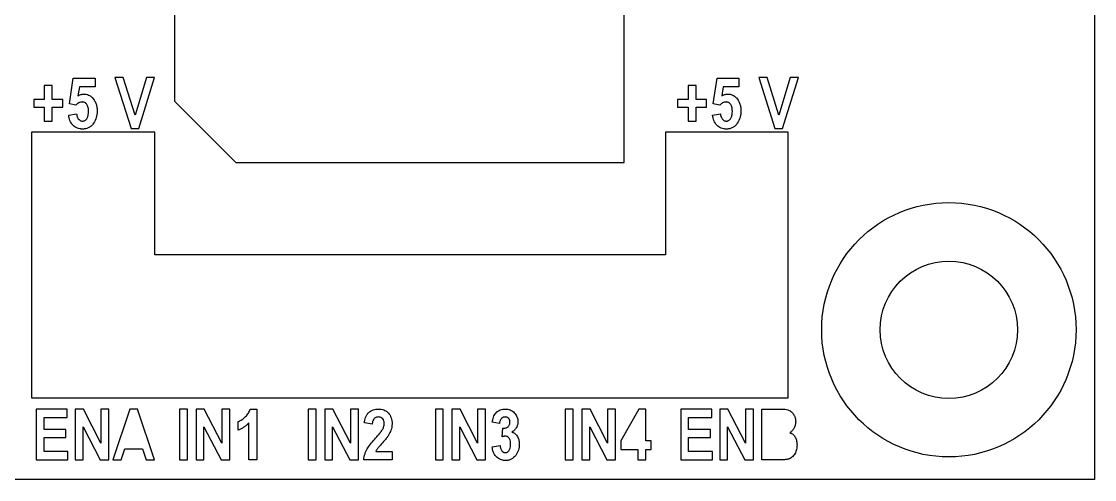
# Model space of a CAD drawing. Header units: millimetres. Extents: x -165 to 165, y -165 to 165.
# Drawn here: x 37.17 to 58.27, y -104.84 to -95.84 of the extents above; entities that cross this region are included whole.
import ezdxf

# ---------------------------------------------------------------- set-up
doc = ezdxf.new("R2010")
doc.units = ezdxf.units.MM
doc.layers.get('0').update_dxf_attribs({"linetype": 'CONTINUOUS'})

msp = doc.modelspace()

# ---------------------------------------------------------------- linework, layer by layer
for p, q in [((38.115, -97.463), (38.193, -96.956)), ((38.193, -96.956), (38.622, -96.956)), ((38.622, -96.956), (38.622, -97.125)), ((50.772, -97.463), (50.85, -96.956)), ((50.85, -96.956), (51.278, -96.956)), ((51.278, -96.956), (51.278, -97.125)), ((38.312, -97.125), (38.284, -97.306)), ((38.622, -97.125), (38.312, -97.125)), ((50.968, -97.125), (50.94, -97.306)), ((51.278, -97.125), (50.968, -97.125)), ((38.102, -97.683), (38.258, -97.657)), ((38.245, -97.489), (38.115, -97.463)), ((50.759, -97.683), (50.915, -97.657)), ((50.901, -97.489), (50.772, -97.463)), ((41.671, -103.458), (41.799, -103.458)), ((41.799, -103.458), (41.799, -104.458)), ((51.73, -104.458), (51.73, -103.458)), ((51.73, -103.458), (52.066, -103.458)), ((41.436, -103.874), (41.436, -103.705)), ((41.644, -104.458), (41.644, -103.731)), ((44.069, -103.757), (43.914, -103.731)), ((46.569, -103.744), (46.427, -103.718)), ((46.621, -104.005), (46.638, -103.835)), ((46.427, -104.199), (46.582, -104.173)), ((44.14, -104.29), (44.459, -104.29)), ((44.459, -104.29), (44.459, -104.458)), ((41.799, -104.458), (41.644, -104.458)), ((44.459, -104.458), (43.901, -104.458)), ((52.01, -104.458), (51.73, -104.458))]:
    msp.add_line(p, q)
for points in [[(58.268, -104.844), (15.268, -104.844), (15.268, -61.844), (58.268, -61.844)], [(49.024, -89.775), (41.591, -89.775), (40.182, -91.185), (40.182, -97.409), (41.388, -98.616), (49.024, -98.616)], [(39.328, -97.943), (39.478, -97.943), (39.791, -96.943), (39.629, -96.943), (39.408, -97.683), (39.174, -96.943), (39.012, -96.943)], [(51.984, -97.943), (52.135, -97.943), (52.447, -96.943), (52.285, -96.943), (52.064, -97.683), (51.83, -96.943), (51.668, -96.943)], [(37.622, -97.8), (37.778, -97.8), (37.778, -97.528), (37.986, -97.528), (37.986, -97.372), (37.778, -97.372), (37.778, -97.099), (37.622, -97.099), (37.622, -97.372), (37.414, -97.372), (37.414, -97.528), (37.622, -97.528)], [(50.278, -97.8), (50.434, -97.8), (50.434, -97.528), (50.642, -97.528), (50.642, -97.372), (50.434, -97.372), (50.434, -97.099), (50.278, -97.099), (50.278, -97.372), (50.07, -97.372), (50.07, -97.528), (50.278, -97.528)], [(37.371, -103.241), (52.245, -103.241), (52.245, -98.015), (49.834, -98.015), (49.834, -100.43), (39.795, -100.43), (39.795, -98.015), (37.371, -98.015)], [(37.463, -104.458), (38.087, -104.458), (38.087, -104.29), (37.619, -104.29), (37.619, -104.017), (38.048, -104.017), (38.048, -103.861), (37.619, -103.861), (37.619, -103.627), (38.074, -103.627), (38.074, -103.458), (37.463, -103.458)], [(38.229, -104.458), (38.385, -104.458), (38.385, -103.806), (38.723, -104.458), (38.892, -104.458), (38.892, -103.458), (38.736, -103.458), (38.736, -104.126), (38.392, -103.458), (38.229, -103.458)], [(39.788, -104.458), (39.452, -103.458), (39.305, -103.458), (38.97, -104.458), (39.133, -104.458), (39.204, -104.238), (39.554, -104.238), (39.625, -104.458)], [(40.28, -104.458), (40.436, -104.458), (40.436, -103.458), (40.28, -103.458)], [(40.605, -104.458), (40.76, -104.458), (40.76, -103.806), (41.099, -104.458), (41.267, -104.458), (41.267, -103.458), (41.111, -103.458), (41.111, -104.126), (40.767, -103.458), (40.605, -103.458)], [(42.81, -104.458), (42.966, -104.458), (42.966, -103.458), (42.81, -103.458)], [(43.134, -104.458), (43.29, -104.458), (43.29, -103.806), (43.628, -104.458), (43.797, -104.458), (43.797, -103.458), (43.641, -103.458), (43.641, -104.126), (43.297, -103.458), (43.134, -103.458)], [(45.31, -104.458), (45.465, -104.458), (45.465, -103.458), (45.31, -103.458)], [(45.634, -104.458), (45.79, -104.458), (45.79, -103.806), (46.128, -104.458), (46.297, -104.458), (46.297, -103.458), (46.141, -103.458), (46.141, -104.126), (45.797, -103.458), (45.634, -103.458)], [(47.864, -104.458), (48.02, -104.458), (48.02, -103.458), (47.864, -103.458)], [(48.189, -104.458), (48.345, -104.458), (48.345, -103.806), (48.683, -104.458), (48.851, -104.458), (48.851, -103.458), (48.695, -103.458), (48.695, -104.126), (48.352, -103.458), (48.189, -103.458)], [(49.293, -104.458), (49.449, -104.458), (49.449, -104.251), (49.553, -104.251), (49.553, -104.082), (49.449, -104.082), (49.449, -103.458), (49.313, -103.458), (48.955, -104.082), (48.955, -104.251), (49.293, -104.251)], [(50.133, -104.458), (50.756, -104.458), (50.756, -104.29), (50.289, -104.29), (50.289, -104.017), (50.717, -104.017), (50.717, -103.861), (50.289, -103.861), (50.289, -103.627), (50.743, -103.627), (50.743, -103.458), (50.133, -103.458)], [(50.899, -104.458), (51.055, -104.458), (51.055, -103.806), (51.393, -104.458), (51.561, -104.458), (51.561, -103.458), (51.406, -103.458), (51.406, -104.126), (51.062, -103.458), (50.899, -103.458)]]:
    msp.add_lwpolyline(points, close=True)
for radius in [2.5, 1.35]:
    msp.add_circle((55.404, -101.9), radius)
for points, knots in [([(38.368, -97.424), (38.36, -97.424), (38.354, -97.424), (38.35, -97.425), (38.344, -97.426), (38.339, -97.427), (38.332, -97.428), (38.321, -97.431), (38.31, -97.436), (38.299, -97.442), (38.289, -97.448), (38.279, -97.455), (38.27, -97.463), (38.263, -97.469), (38.255, -97.477), (38.245, -97.489)], [0, 0, 0, 0, 0.125, 0.125, 0.125, 0.25, 0.25, 0.25, 0.5, 0.5, 0.5, 0.75, 0.75, 0.75, 0.9999999, 0.9999999, 0.9999999, 0.9999999]), ([(38.284, -97.306), (38.295, -97.298), (38.304, -97.293), (38.31, -97.29), (38.319, -97.285), (38.328, -97.281), (38.338, -97.278), (38.348, -97.275), (38.358, -97.272), (38.367, -97.271), (38.374, -97.269), (38.384, -97.269), (38.398, -97.268)], [0, 0, 0, 0, 0.25, 0.25, 0.25, 0.5, 0.5, 0.5, 0.75, 0.75, 0.75, 1, 1, 1, 1]), ([(38.492, -97.606), (38.492, -97.577), (38.49, -97.554), (38.486, -97.536), (38.48, -97.51), (38.471, -97.488), (38.459, -97.471), (38.447, -97.455), (38.434, -97.444), (38.419, -97.436), (38.413, -97.433), (38.407, -97.43), (38.4, -97.428), (38.394, -97.426), (38.389, -97.425), (38.384, -97.425), (38.38, -97.424), (38.375, -97.424), (38.368, -97.424)], [0, 0, 0, 0, 0.285714, 0.285714, 0.285714, 0.571429, 0.571429, 0.571429, 0.785714, 0.785714, 0.785714, 0.871429, 0.871429, 0.871429, 0.935714, 0.935714, 0.935714, 1, 1, 1, 1]), ([(38.398, -97.268), (38.408, -97.268), (38.417, -97.269), (38.422, -97.269), (38.43, -97.27), (38.438, -97.271), (38.446, -97.273), (38.463, -97.276), (38.479, -97.281), (38.493, -97.287), (38.507, -97.293), (38.521, -97.302), (38.535, -97.312), (38.542, -97.317), (38.548, -97.322), (38.554, -97.327), (38.558, -97.331), (38.563, -97.337), (38.571, -97.345)], [0, 0, 0, 0, 0.125, 0.125, 0.125, 0.25, 0.25, 0.25, 0.5, 0.5, 0.5, 0.75, 0.75, 0.75, 0.875, 0.875, 0.875, 1, 1, 1, 1]), ([(38.571, -97.345), (38.581, -97.356), (38.589, -97.365), (38.593, -97.371), (38.6, -97.38), (38.606, -97.39), (38.612, -97.401), (38.624, -97.42), (38.633, -97.442), (38.641, -97.465), (38.647, -97.485), (38.653, -97.508), (38.656, -97.533), (38.658, -97.545), (38.659, -97.556), (38.66, -97.568), (38.66, -97.575), (38.661, -97.587), (38.661, -97.602)], [0, 0, 0, 0, 0.125, 0.125, 0.125, 0.25, 0.25, 0.25, 0.5, 0.5, 0.5, 0.75, 0.75, 0.75, 0.875, 0.875, 0.875, 1, 1, 1, 1]), ([(51.024, -97.424), (51.016, -97.424), (51.01, -97.424), (51.006, -97.425), (51.001, -97.426), (50.995, -97.427), (50.989, -97.428), (50.977, -97.431), (50.966, -97.436), (50.956, -97.442), (50.945, -97.448), (50.936, -97.455), (50.926, -97.463), (50.92, -97.469), (50.911, -97.477), (50.901, -97.489)], [0, 0, 0, 0, 0.125, 0.125, 0.125, 0.25, 0.25, 0.25, 0.5, 0.5, 0.5, 0.75, 0.75, 0.75, 1, 1, 1, 1]), ([(50.94, -97.306), (50.952, -97.298), (50.96, -97.293), (50.966, -97.29), (50.975, -97.285), (50.985, -97.281), (50.994, -97.278), (51.004, -97.275), (51.014, -97.272), (51.024, -97.271), (51.03, -97.269), (51.04, -97.269), (51.054, -97.268)], [0, 0, 0, 0, 0.25, 0.25, 0.25, 0.5, 0.5, 0.5, 0.75, 0.75, 0.75, 1, 1, 1, 1]), ([(51.148, -97.606), (51.148, -97.577), (51.146, -97.554), (51.142, -97.536), (51.137, -97.51), (51.128, -97.488), (51.115, -97.471), (51.104, -97.455), (51.091, -97.444), (51.076, -97.436), (51.07, -97.433), (51.063, -97.43), (51.056, -97.428), (51.05, -97.426), (51.045, -97.425), (51.04, -97.425), (51.037, -97.424), (51.031, -97.424), (51.024, -97.424)], [0, 0, 0, 0, 0.285714, 0.285714, 0.285714, 0.571429, 0.571429, 0.571429, 0.785714, 0.785714, 0.785714, 0.871429, 0.871429, 0.871429, 0.935714, 0.935714, 0.935714, 1, 1, 1, 1]), ([(51.054, -97.268), (51.065, -97.268), (51.073, -97.269), (51.078, -97.269), (51.086, -97.27), (51.094, -97.271), (51.102, -97.273), (51.12, -97.276), (51.135, -97.281), (51.149, -97.287), (51.163, -97.293), (51.177, -97.302), (51.191, -97.312), (51.198, -97.317), (51.204, -97.322), (51.21, -97.327), (51.214, -97.331), (51.22, -97.337), (51.227, -97.345)], [0, 0, 0, 0, 0.125, 0.125, 0.125, 0.25, 0.25, 0.25, 0.5, 0.5, 0.5, 0.75, 0.75, 0.75, 0.875, 0.875, 0.875, 1, 1, 1, 1]), ([(51.227, -97.345), (51.238, -97.356), (51.245, -97.365), (51.25, -97.371), (51.256, -97.38), (51.263, -97.39), (51.269, -97.401), (51.28, -97.42), (51.289, -97.442), (51.297, -97.465), (51.304, -97.485), (51.309, -97.508), (51.312, -97.533), (51.314, -97.545), (51.315, -97.556), (51.316, -97.568), (51.317, -97.575), (51.317, -97.587), (51.317, -97.602)], [0, 0, 0, 0, 0.125, 0.125, 0.125, 0.25, 0.25, 0.25, 0.5, 0.5, 0.5, 0.75, 0.75, 0.75, 0.875, 0.875, 0.875, 1, 1, 1, 1]), ([(38.258, -97.657), (38.26, -97.669), (38.261, -97.677), (38.262, -97.682), (38.263, -97.691), (38.265, -97.699), (38.268, -97.707), (38.273, -97.724), (38.281, -97.739), (38.29, -97.752), (38.3, -97.766), (38.312, -97.777), (38.326, -97.786), (38.334, -97.791), (38.341, -97.794), (38.349, -97.797), (38.355, -97.798), (38.363, -97.8), (38.374, -97.8)], [0, 0, 0, 0, 0.125, 0.125, 0.125, 0.25, 0.25, 0.25, 0.5, 0.5, 0.5, 0.75, 0.75, 0.75, 0.875, 0.875, 0.875, 1, 1, 1, 1]), ([(38.374, -97.8), (38.381, -97.8), (38.386, -97.8), (38.389, -97.799), (38.395, -97.798), (38.4, -97.797), (38.405, -97.795), (38.414, -97.792), (38.423, -97.786), (38.432, -97.779), (38.441, -97.772), (38.449, -97.764), (38.457, -97.753), (38.462, -97.746), (38.466, -97.738), (38.47, -97.73), (38.479, -97.713), (38.484, -97.693), (38.488, -97.669), (38.49, -97.653), (38.492, -97.632), (38.492, -97.606)], [0, 0, 0, 0, 0.0625, 0.0625, 0.0625, 0.125, 0.125, 0.125, 0.25, 0.25, 0.25, 0.392857, 0.392857, 0.392857, 0.5, 0.5, 0.5, 0.75, 0.75, 0.75, 1, 1, 1, 1]), ([(38.661, -97.602), (38.661, -97.617), (38.66, -97.627), (38.66, -97.634), (38.659, -97.644), (38.658, -97.655), (38.656, -97.666), (38.653, -97.687), (38.649, -97.707), (38.643, -97.727), (38.631, -97.768), (38.613, -97.806), (38.59, -97.842), (38.575, -97.863), (38.56, -97.882), (38.543, -97.897), (38.529, -97.909), (38.515, -97.919), (38.499, -97.928), (38.48, -97.938), (38.461, -97.945), (38.44, -97.95), (38.43, -97.952), (38.419, -97.954), (38.408, -97.954), (38.401, -97.955), (38.391, -97.956), (38.377, -97.956)], [0, 0, 0, 0, 0.0625, 0.0625, 0.0625, 0.125, 0.125, 0.125, 0.25, 0.25, 0.25, 0.5, 0.5, 0.5, 0.642857, 0.642857, 0.642857, 0.75, 0.75, 0.75, 0.875, 0.875, 0.875, 0.9375, 0.9375, 0.9375, 1, 1, 1, 1]), ([(50.915, -97.657), (50.916, -97.669), (50.917, -97.677), (50.918, -97.682), (50.92, -97.691), (50.922, -97.699), (50.924, -97.707), (50.93, -97.724), (50.937, -97.739), (50.946, -97.752), (50.956, -97.766), (50.968, -97.777), (50.983, -97.786), (50.99, -97.791), (50.998, -97.794), (51.005, -97.797), (51.011, -97.798), (51.019, -97.8), (51.03, -97.8)], [0, 0, 0, 0, 0.125, 0.125, 0.125, 0.25, 0.25, 0.25, 0.5, 0.5, 0.5, 0.75, 0.75, 0.75, 0.875, 0.875, 0.875, 1, 1, 1, 1]), ([(51.03, -97.8), (51.037, -97.8), (51.042, -97.8), (51.046, -97.799), (51.051, -97.798), (51.056, -97.797), (51.061, -97.795), (51.07, -97.792), (51.079, -97.786), (51.088, -97.779), (51.097, -97.772), (51.105, -97.764), (51.113, -97.753), (51.118, -97.746), (51.123, -97.738), (51.127, -97.73), (51.135, -97.713), (51.141, -97.693), (51.144, -97.669), (51.147, -97.653), (51.148, -97.632), (51.148, -97.606)], [0, 0, 0, 0, 0.0625, 0.0625, 0.0625, 0.125, 0.125, 0.125, 0.25, 0.25, 0.25, 0.392857, 0.392857, 0.392857, 0.5, 0.5, 0.5, 0.75, 0.75, 0.75, 1, 1, 1, 1]), ([(51.317, -97.602), (51.317, -97.617), (51.317, -97.627), (51.316, -97.634), (51.315, -97.644), (51.314, -97.655), (51.313, -97.666), (51.31, -97.687), (51.305, -97.707), (51.299, -97.727), (51.287, -97.768), (51.27, -97.806), (51.246, -97.842), (51.232, -97.863), (51.216, -97.882), (51.2, -97.897), (51.186, -97.909), (51.171, -97.919), (51.155, -97.928), (51.137, -97.938), (51.117, -97.945), (51.096, -97.95), (51.086, -97.952), (51.075, -97.954), (51.065, -97.954), (51.058, -97.955), (51.047, -97.956), (51.033, -97.956)], [0, 0, 0, 0, 0.0625, 0.0625, 0.0625, 0.125, 0.125, 0.125, 0.25, 0.25, 0.25, 0.5, 0.5, 0.5, 0.642857, 0.642857, 0.642857, 0.75, 0.75, 0.75, 0.875, 0.875, 0.875, 0.9375, 0.9375, 0.9375, 1, 1, 1, 1]), ([(38.377, -97.956), (38.365, -97.956), (38.356, -97.956), (38.35, -97.955), (38.342, -97.955), (38.333, -97.953), (38.324, -97.952), (38.305, -97.948), (38.288, -97.944), (38.272, -97.937), (38.239, -97.924), (38.209, -97.904), (38.184, -97.877), (38.172, -97.865), (38.161, -97.85), (38.151, -97.835), (38.143, -97.821), (38.135, -97.805), (38.127, -97.787), (38.122, -97.773), (38.116, -97.756), (38.112, -97.736), (38.108, -97.722), (38.105, -97.705), (38.102, -97.683)], [0, 0, 0, 0, 0.0625, 0.0625, 0.0625, 0.125, 0.125, 0.125, 0.25, 0.25, 0.25, 0.5, 0.5, 0.5, 0.625, 0.625, 0.625, 0.75, 0.75, 0.75, 0.875, 0.875, 0.875, 1, 1, 1, 1]), ([(51.033, -97.956), (51.021, -97.956), (51.012, -97.956), (51.006, -97.955), (50.998, -97.955), (50.989, -97.953), (50.98, -97.952), (50.961, -97.948), (50.944, -97.944), (50.928, -97.937), (50.895, -97.924), (50.866, -97.904), (50.84, -97.877), (50.828, -97.865), (50.817, -97.85), (50.808, -97.835), (50.799, -97.821), (50.791, -97.805), (50.784, -97.787), (50.778, -97.773), (50.773, -97.756), (50.768, -97.736), (50.765, -97.722), (50.762, -97.705), (50.759, -97.683)], [0, 0, 0, 0, 0.0625, 0.0625, 0.0625, 0.125, 0.125, 0.125, 0.25, 0.25, 0.25, 0.5, 0.5, 0.5, 0.625, 0.625, 0.625, 0.75, 0.75, 0.75, 0.875, 0.875, 0.875, 1, 1, 1, 1]), ([(41.436, -103.705), (41.453, -103.697), (41.467, -103.691), (41.475, -103.686), (41.487, -103.679), (41.5, -103.672), (41.512, -103.663), (41.536, -103.646), (41.558, -103.627), (41.579, -103.606), (41.601, -103.584), (41.62, -103.562), (41.635, -103.538), (41.642, -103.526), (41.649, -103.513), (41.656, -103.499), (41.661, -103.488), (41.666, -103.475), (41.671, -103.458)], [0, 0, 0, 0, 0.125, 0.125, 0.125, 0.25, 0.25, 0.25, 0.5, 0.5, 0.5, 0.75, 0.75, 0.75, 0.875, 0.875, 0.875, 1, 1, 1, 1]), ([(43.914, -103.731), (43.916, -103.709), (43.919, -103.691), (43.922, -103.677), (43.926, -103.657), (43.931, -103.64), (43.937, -103.624), (43.943, -103.606), (43.951, -103.59), (43.96, -103.575), (43.97, -103.558), (43.981, -103.543), (43.993, -103.531), (44.019, -103.506), (44.049, -103.487), (44.085, -103.475), (44.102, -103.469), (44.12, -103.465), (44.138, -103.462), (44.152, -103.46), (44.17, -103.459), (44.193, -103.458)], [0, 0, 0, 0, 0.125, 0.125, 0.125, 0.25, 0.25, 0.25, 0.375, 0.375, 0.375, 0.5, 0.5, 0.5, 0.75, 0.75, 0.75, 0.875, 0.875, 0.875, 1, 1, 1, 1]), ([(44.193, -103.458), (44.205, -103.459), (44.214, -103.459), (44.22, -103.459), (44.229, -103.46), (44.238, -103.461), (44.247, -103.462), (44.267, -103.465), (44.284, -103.47), (44.299, -103.476), (44.314, -103.481), (44.326, -103.487), (44.336, -103.493), (44.342, -103.497), (44.348, -103.501), (44.353, -103.505), (44.366, -103.515), (44.377, -103.525), (44.387, -103.537), (44.411, -103.566), (44.429, -103.597), (44.441, -103.63), (44.447, -103.647), (44.452, -103.664), (44.455, -103.682), (44.456, -103.692), (44.457, -103.701), (44.458, -103.709), (44.459, -103.715), (44.459, -103.724), (44.459, -103.736)], [0, 0, 0, 0, 0.0625, 0.0625, 0.0625, 0.125, 0.125, 0.125, 0.25, 0.25, 0.25, 0.345238, 0.345238, 0.345238, 0.392857, 0.392857, 0.392857, 0.5, 0.5, 0.5, 0.75, 0.75, 0.75, 0.875, 0.875, 0.875, 0.9375, 0.9375, 0.9375, 1, 1, 1, 1]), ([(46.427, -103.718), (46.431, -103.697), (46.434, -103.68), (46.437, -103.669), (46.441, -103.652), (46.446, -103.636), (46.452, -103.62), (46.465, -103.585), (46.482, -103.556), (46.503, -103.533), (46.526, -103.508), (46.553, -103.489), (46.586, -103.476), (46.601, -103.47), (46.617, -103.466), (46.634, -103.462), (46.647, -103.46), (46.664, -103.459), (46.685, -103.458)], [0, 0, 0, 0, 0.125, 0.125, 0.125, 0.25, 0.25, 0.25, 0.5, 0.5, 0.5, 0.75, 0.75, 0.75, 0.875, 0.875, 0.875, 1, 1, 1, 1]), ([(46.685, -103.458), (46.705, -103.459), (46.721, -103.46), (46.733, -103.462), (46.75, -103.465), (46.766, -103.469), (46.781, -103.475), (46.795, -103.481), (46.81, -103.488), (46.824, -103.498), (46.838, -103.508), (46.85, -103.518), (46.861, -103.53), (46.884, -103.556), (46.902, -103.583), (46.914, -103.612), (46.92, -103.627), (46.925, -103.642), (46.928, -103.659), (46.93, -103.667), (46.931, -103.675), (46.932, -103.683), (46.932, -103.688), (46.933, -103.696), (46.933, -103.707)], [0, 0, 0, 0, 0.125, 0.125, 0.125, 0.25, 0.25, 0.25, 0.375, 0.375, 0.375, 0.5, 0.5, 0.5, 0.75, 0.75, 0.75, 0.875, 0.875, 0.875, 0.9375, 0.9375, 0.9375, 1, 1, 1, 1]), ([(52.066, -103.458), (52.093, -103.459), (52.113, -103.459), (52.125, -103.46), (52.143, -103.46), (52.163, -103.462), (52.184, -103.464), (52.205, -103.467), (52.225, -103.471), (52.241, -103.476), (52.26, -103.482), (52.278, -103.49), (52.294, -103.502), (52.306, -103.511), (52.318, -103.521), (52.329, -103.534), (52.344, -103.551), (52.357, -103.57), (52.368, -103.592), (52.376, -103.61), (52.383, -103.628), (52.387, -103.648), (52.389, -103.657), (52.39, -103.667), (52.391, -103.677), (52.392, -103.683), (52.392, -103.693), (52.393, -103.706)], [0, 0, 0, 0, 0.125, 0.125, 0.125, 0.25, 0.25, 0.25, 0.375, 0.375, 0.375, 0.5, 0.5, 0.5, 0.6, 0.6, 0.6, 0.75, 0.75, 0.75, 0.875, 0.875, 0.875, 0.9375, 0.9375, 0.9375, 1, 1, 1, 1]), ([(41.644, -103.731), (41.626, -103.75), (41.611, -103.764), (41.598, -103.775), (41.582, -103.789), (41.566, -103.802), (41.548, -103.815), (41.53, -103.827), (41.512, -103.838), (41.494, -103.848), (41.478, -103.856), (41.459, -103.864), (41.436, -103.874)], [0, 0, 0, 0, 0.25, 0.25, 0.25, 0.5, 0.5, 0.5, 0.75, 0.75, 0.75, 1, 1, 1, 1]), ([(44.19, -103.614), (44.178, -103.615), (44.169, -103.615), (44.163, -103.616), (44.155, -103.618), (44.146, -103.62), (44.138, -103.624), (44.122, -103.631), (44.109, -103.642), (44.098, -103.657), (44.089, -103.67), (44.082, -103.686), (44.077, -103.705), (44.075, -103.713), (44.073, -103.722), (44.072, -103.731), (44.071, -103.737), (44.071, -103.745), (44.069, -103.757)], [0, 0, 0, 0, 0.125, 0.125, 0.125, 0.25, 0.25, 0.25, 0.5, 0.5, 0.5, 0.75, 0.75, 0.75, 0.875, 0.875, 0.875, 1, 1, 1, 1]), ([(44.303, -103.746), (44.303, -103.735), (44.302, -103.727), (44.302, -103.722), (44.301, -103.713), (44.3, -103.705), (44.298, -103.697), (44.293, -103.68), (44.286, -103.665), (44.277, -103.653), (44.266, -103.64), (44.253, -103.63), (44.238, -103.623), (44.23, -103.62), (44.222, -103.618), (44.214, -103.616), (44.209, -103.615), (44.201, -103.615), (44.19, -103.614)], [0, 0, 0, 0, 0.125, 0.125, 0.125, 0.25, 0.25, 0.25, 0.5, 0.5, 0.5, 0.75, 0.75, 0.75, 0.875, 0.875, 0.875, 1, 1, 1, 1]), ([(44.267, -103.868), (44.274, -103.856), (44.279, -103.846), (44.282, -103.84), (44.286, -103.83), (44.29, -103.82), (44.293, -103.81), (44.297, -103.799), (44.299, -103.788), (44.301, -103.778), (44.302, -103.771), (44.303, -103.761), (44.303, -103.746)], [0, 0, 0, 0, 0.25, 0.25, 0.25, 0.5, 0.5, 0.5, 0.75, 0.75, 0.75, 1, 1, 1, 1]), ([(44.459, -103.736), (44.459, -103.749), (44.459, -103.758), (44.458, -103.764), (44.458, -103.772), (44.457, -103.782), (44.456, -103.791), (44.453, -103.811), (44.45, -103.829), (44.445, -103.845), (44.436, -103.88), (44.422, -103.914), (44.404, -103.947), (44.395, -103.965), (44.385, -103.98), (44.376, -103.995), (44.367, -104.007), (44.356, -104.022), (44.343, -104.039), (44.326, -104.061), (44.302, -104.088), (44.271, -104.123)], [0, 0, 0, 0, 0.0625, 0.0625, 0.0625, 0.125, 0.125, 0.125, 0.25, 0.25, 0.25, 0.5, 0.5, 0.5, 0.625, 0.625, 0.625, 0.75, 0.75, 0.75, 1, 1, 1, 1]), ([(46.68, -103.614), (46.672, -103.615), (46.666, -103.615), (46.661, -103.616), (46.655, -103.617), (46.649, -103.619), (46.643, -103.621), (46.632, -103.626), (46.621, -103.633), (46.612, -103.642), (46.598, -103.654), (46.588, -103.67), (46.581, -103.689), (46.578, -103.698), (46.575, -103.707), (46.573, -103.716), (46.572, -103.722), (46.571, -103.732), (46.569, -103.744)], [0, 0, 0, 0, 0.1, 0.1, 0.1, 0.2, 0.2, 0.2, 0.4, 0.4, 0.4, 0.7, 0.7, 0.7, 0.85, 0.85, 0.85, 1, 1, 1, 1]), ([(46.777, -103.716), (46.777, -103.707), (46.776, -103.701), (46.776, -103.696), (46.775, -103.69), (46.774, -103.683), (46.772, -103.677), (46.767, -103.664), (46.761, -103.653), (46.752, -103.643), (46.742, -103.633), (46.731, -103.626), (46.719, -103.621), (46.713, -103.618), (46.706, -103.617), (46.7, -103.616), (46.696, -103.615), (46.689, -103.615), (46.68, -103.614)], [0, 0, 0, 0, 0.125, 0.125, 0.125, 0.25, 0.25, 0.25, 0.5, 0.5, 0.5, 0.75, 0.75, 0.75, 0.875, 0.875, 0.875, 1, 1, 1, 1]), ([(46.74, -103.805), (46.748, -103.797), (46.754, -103.791), (46.757, -103.787), (46.762, -103.78), (46.766, -103.773), (46.769, -103.765), (46.772, -103.757), (46.774, -103.749), (46.775, -103.741), (46.776, -103.735), (46.777, -103.727), (46.777, -103.716)], [0, 0, 0, 0, 0.25, 0.25, 0.25, 0.5, 0.5, 0.5, 0.75, 0.75, 0.75, 1, 1, 1, 1]), ([(46.933, -103.707), (46.933, -103.721), (46.932, -103.731), (46.931, -103.738), (46.93, -103.748), (46.928, -103.758), (46.926, -103.768), (46.92, -103.788), (46.913, -103.807), (46.902, -103.825), (46.892, -103.841), (46.88, -103.857), (46.864, -103.873), (46.856, -103.881), (46.849, -103.888), (46.841, -103.894), (46.836, -103.898), (46.827, -103.904), (46.816, -103.911)], [0, 0, 0, 0, 0.125, 0.125, 0.125, 0.25, 0.25, 0.25, 0.5, 0.5, 0.5, 0.75, 0.75, 0.75, 0.875, 0.875, 0.875, 1, 1, 1, 1]), ([(52.393, -103.706), (52.392, -103.72), (52.392, -103.731), (52.391, -103.738), (52.39, -103.748), (52.388, -103.759), (52.386, -103.769), (52.382, -103.789), (52.375, -103.809), (52.365, -103.828), (52.355, -103.848), (52.344, -103.865), (52.33, -103.88), (52.322, -103.889), (52.315, -103.896), (52.307, -103.902), (52.302, -103.907), (52.293, -103.913), (52.281, -103.92)], [0, 0, 0, 0, 0.125, 0.125, 0.125, 0.25, 0.25, 0.25, 0.5, 0.5, 0.5, 0.75, 0.75, 0.75, 0.875, 0.875, 0.875, 1, 1, 1, 1]), ([(44.136, -104.028), (44.166, -103.995), (44.188, -103.969), (44.204, -103.95), (44.212, -103.941), (44.221, -103.93), (44.231, -103.918), (44.236, -103.911), (44.241, -103.905), (44.246, -103.899), (44.254, -103.889), (44.261, -103.878), (44.267, -103.868)], [0, 0, 0, 0, 0.5, 0.5, 0.5, 0.7, 0.7, 0.7, 0.82, 0.82, 0.82, 1, 1, 1, 1]), ([(46.688, -103.991), (46.68, -103.991), (46.675, -103.991), (46.671, -103.992), (46.667, -103.993), (46.661, -103.994), (46.654, -103.995), (46.645, -103.997), (46.634, -104.001), (46.621, -104.005)], [0, 0, 0, 0, 0.25, 0.25, 0.25, 0.5, 0.5, 0.5, 1, 1, 1, 1]), ([(46.638, -103.835), (46.65, -103.835), (46.66, -103.834), (46.665, -103.834), (46.674, -103.833), (46.683, -103.831), (46.692, -103.829), (46.702, -103.827), (46.71, -103.823), (46.718, -103.82), (46.723, -103.817), (46.731, -103.812), (46.74, -103.805)], [0, 0, 0, 0, 0.25, 0.25, 0.25, 0.5, 0.5, 0.5, 0.75, 0.75, 0.75, 1, 1, 1, 1]), ([(46.79, -104.148), (46.79, -104.136), (46.79, -104.127), (46.789, -104.122), (46.788, -104.113), (46.787, -104.104), (46.786, -104.096), (46.782, -104.077), (46.777, -104.061), (46.769, -104.047), (46.76, -104.03), (46.749, -104.017), (46.736, -104.007), (46.729, -104.002), (46.721, -103.998), (46.713, -103.995), (46.708, -103.993), (46.699, -103.992), (46.688, -103.991)], [0, 0, 0, 0, 0.125, 0.125, 0.125, 0.25, 0.25, 0.25, 0.5, 0.5, 0.5, 0.75, 0.75, 0.75, 0.875, 0.875, 0.875, 1, 1, 1, 1]), ([(46.816, -103.911), (46.824, -103.914), (46.83, -103.916), (46.834, -103.918), (46.839, -103.92), (46.845, -103.923), (46.851, -103.926), (46.861, -103.932), (46.871, -103.939), (46.881, -103.948), (46.899, -103.963), (46.914, -103.983), (46.927, -104.007), (46.933, -104.017), (46.938, -104.029), (46.942, -104.041), (46.946, -104.054), (46.95, -104.066), (46.952, -104.077), (46.955, -104.091), (46.956, -104.103), (46.957, -104.114), (46.958, -104.123), (46.959, -104.136), (46.959, -104.152)], [0, 0, 0, 0, 0.0625, 0.0625, 0.0625, 0.125, 0.125, 0.125, 0.25, 0.25, 0.25, 0.5, 0.5, 0.5, 0.625, 0.625, 0.625, 0.75, 0.75, 0.75, 0.875, 0.875, 0.875, 1, 1, 1, 1]), ([(52.281, -103.92), (52.296, -103.927), (52.307, -103.933), (52.314, -103.937), (52.325, -103.944), (52.334, -103.951), (52.344, -103.96), (52.361, -103.977), (52.376, -103.997), (52.388, -104.02), (52.398, -104.041), (52.406, -104.064), (52.412, -104.09), (52.414, -104.103), (52.416, -104.115), (52.417, -104.127), (52.418, -104.136), (52.418, -104.148), (52.419, -104.165)], [0, 0, 0, 0, 0.125, 0.125, 0.125, 0.25, 0.25, 0.25, 0.5, 0.5, 0.5, 0.75, 0.75, 0.75, 0.875, 0.875, 0.875, 1, 1, 1, 1]), ([(43.901, -104.458), (43.904, -104.431), (43.907, -104.411), (43.91, -104.396), (43.914, -104.377), (43.92, -104.357), (43.927, -104.336), (43.933, -104.316), (43.941, -104.297), (43.95, -104.278), (43.959, -104.261), (43.969, -104.243), (43.981, -104.224), (43.998, -104.196), (44.023, -104.162), (44.055, -104.123), (44.074, -104.098), (44.102, -104.067), (44.136, -104.028)], [0, 0, 0, 0, 0.125, 0.125, 0.125, 0.25, 0.25, 0.25, 0.375, 0.375, 0.375, 0.5, 0.5, 0.5, 0.75, 0.75, 0.75, 1, 1, 1, 1]), ([(44.271, -104.123), (44.243, -104.154), (44.22, -104.18), (44.201, -104.202), (44.186, -104.219), (44.175, -104.233), (44.167, -104.244), (44.162, -104.251), (44.157, -104.258), (44.153, -104.266), (44.15, -104.271), (44.146, -104.279), (44.14, -104.29)], [0, 0, 0, 0, 0.5, 0.5, 0.5, 0.75, 0.75, 0.75, 0.875, 0.875, 0.875, 0.9999999, 0.9999999, 0.9999999, 0.9999999]), ([(46.69, -104.471), (46.678, -104.471), (46.669, -104.471), (46.664, -104.47), (46.655, -104.469), (46.646, -104.468), (46.638, -104.466), (46.62, -104.463), (46.603, -104.458), (46.588, -104.451), (46.556, -104.437), (46.528, -104.417), (46.503, -104.39), (46.481, -104.365), (46.463, -104.335), (46.449, -104.301), (46.443, -104.286), (46.438, -104.269), (46.434, -104.25), (46.431, -104.237), (46.429, -104.22), (46.427, -104.199)], [0, 0, 0, 0, 0.0625, 0.0625, 0.0625, 0.125, 0.125, 0.125, 0.25, 0.25, 0.25, 0.5, 0.5, 0.5, 0.75, 0.75, 0.75, 0.875, 0.875, 0.875, 1, 1, 1, 1]), ([(46.582, -104.173), (46.584, -104.185), (46.585, -104.194), (46.586, -104.2), (46.587, -104.21), (46.589, -104.219), (46.592, -104.227), (46.598, -104.247), (46.606, -104.264), (46.616, -104.277), (46.625, -104.289), (46.635, -104.298), (46.647, -104.305), (46.653, -104.309), (46.66, -104.311), (46.666, -104.313), (46.671, -104.314), (46.677, -104.315), (46.687, -104.315)], [0, 0, 0, 0, 0.142857, 0.142857, 0.142857, 0.285714, 0.285714, 0.285714, 0.571429, 0.571429, 0.571429, 0.785714, 0.785714, 0.785714, 0.892857, 0.892857, 0.892857, 1, 1, 1, 1]), ([(46.687, -104.315), (46.699, -104.315), (46.707, -104.313), (46.713, -104.311), (46.722, -104.308), (46.729, -104.303), (46.737, -104.297), (46.75, -104.286), (46.761, -104.272), (46.77, -104.254), (46.777, -104.239), (46.783, -104.222), (46.786, -104.202), (46.787, -104.193), (46.789, -104.184), (46.789, -104.175), (46.79, -104.169), (46.79, -104.16), (46.79, -104.148)], [0, 0, 0, 0, 0.125, 0.125, 0.125, 0.25, 0.25, 0.25, 0.5, 0.5, 0.5, 0.75, 0.75, 0.75, 0.875, 0.875, 0.875, 1, 1, 1, 1]), ([(46.959, -104.152), (46.959, -104.165), (46.958, -104.174), (46.958, -104.181), (46.958, -104.19), (46.957, -104.2), (46.955, -104.21), (46.952, -104.231), (46.948, -104.25), (46.943, -104.266), (46.931, -104.305), (46.913, -104.339), (46.889, -104.369), (46.863, -104.402), (46.834, -104.427), (46.802, -104.444), (46.784, -104.453), (46.766, -104.46), (46.747, -104.465), (46.738, -104.467), (46.728, -104.469), (46.719, -104.47), (46.712, -104.47), (46.703, -104.471), (46.69, -104.471)], [0, 0, 0, 0, 0.0625, 0.0625, 0.0625, 0.125, 0.125, 0.125, 0.25, 0.25, 0.25, 0.5, 0.5, 0.5, 0.75, 0.75, 0.75, 0.875, 0.875, 0.875, 0.9375, 0.9375, 0.9375, 1, 1, 1, 1]), ([(52.419, -104.165), (52.418, -104.184), (52.418, -104.198), (52.416, -104.209), (52.415, -104.223), (52.412, -104.238), (52.409, -104.253), (52.402, -104.283), (52.391, -104.31), (52.376, -104.336), (52.359, -104.363), (52.341, -104.386), (52.32, -104.404), (52.308, -104.415), (52.296, -104.423), (52.283, -104.43), (52.277, -104.433), (52.27, -104.437), (52.263, -104.439), (52.258, -104.441), (52.251, -104.443), (52.242, -104.446)], [0, 0, 0, 0, 0.125, 0.125, 0.125, 0.25, 0.25, 0.25, 0.5, 0.5, 0.5, 0.75, 0.75, 0.75, 0.875, 0.875, 0.875, 0.9375, 0.9375, 0.9375, 1, 1, 1, 1]), ([(52.242, -104.446), (52.229, -104.449), (52.218, -104.45), (52.209, -104.451), (52.202, -104.452), (52.191, -104.453), (52.176, -104.454), (52.163, -104.455), (52.146, -104.456), (52.126, -104.457), (52.092, -104.458), (52.053, -104.458), (52.01, -104.458)], [0, 0, 0, 0, 0.142857, 0.142857, 0.142857, 0.285714, 0.285714, 0.285714, 0.5, 0.5, 0.5, 1, 1, 1, 1])]:
    msp.add_open_spline(points, degree=3, knots=knots)

doc.saveas('drawing.dxf')
